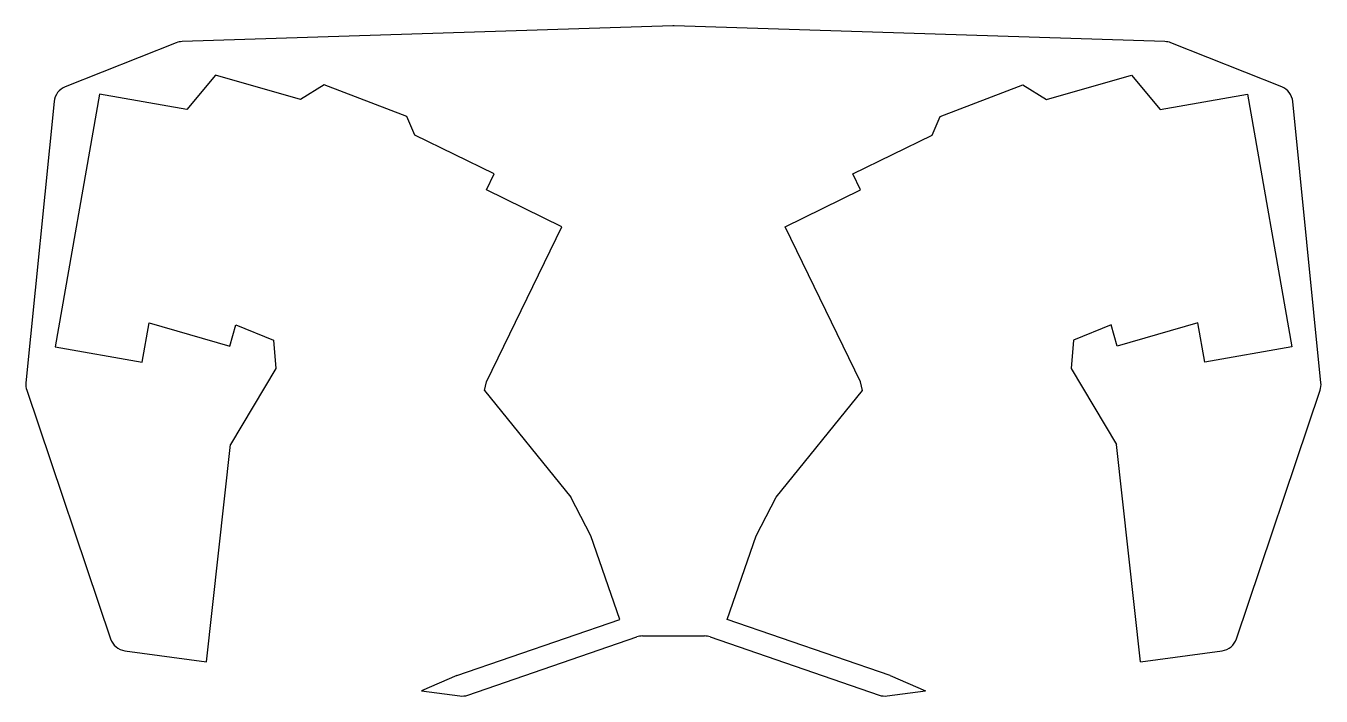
# Model space of a CAD drawing. Header units: millimetres. Extents: x 83 to 376, y -232 to -80.
import ezdxf

# ---------------------------------------------------------------- set-up
doc = ezdxf.new("R2010")
doc.units = ezdxf.units.MM

msp = doc.modelspace()

# ---------------------------------------------------------------- linework, layer by layer
for p, q in [((229.57, -80.39), (118.56, -83.92)), ((340.83, -83.92), (229.82, -80.39)), ((117.21, -84.2), (92.12, -94.15)), ((367.27, -94.15), (342.18, -84.2)), ((126.1, -91.5), (119.58, -99.27)), ((145.33, -97.02), (126.1, -91.5)), ((150.67, -93.67), (145.33, -97.02)), ((169.35, -100.84), (150.67, -93.67)), ((290.04, -100.84), (308.72, -93.67)), ((308.72, -93.67), (314.06, -97.02)), ((314.06, -97.02), (333.29, -91.5)), ((333.29, -91.5), (339.81, -99.27)), ((99.88, -95.8), (89.81, -152.92)), ((119.58, -99.27), (99.88, -95.8)), ((339.81, -99.27), (359.51, -95.8)), ((359.51, -95.8), (369.58, -152.92)), ((89.61, -97.47), (83.23, -161.04)), ((376.15, -161.04), (369.77, -97.47)), ((171.17, -105.09), (169.35, -100.84)), ((288.22, -105.09), (290.04, -100.84)), ((189.14, -113.85), (171.17, -105.09)), ((270.24, -113.85), (288.22, -105.09)), ((187.39, -117.45), (189.14, -113.85)), ((272, -117.45), (270.24, -113.85)), ((204.47, -125.78), (187.39, -117.45)), ((254.92, -125.78), (272, -117.45)), ((187.37, -160.83), (204.47, -125.78)), ((272.02, -160.83), (254.92, -125.78)), ((109.51, -156.39), (111.07, -147.53)), ((111.07, -147.53), (129.34, -152.77)), ((129.34, -152.77), (130.72, -147.96)), ((130.72, -147.96), (139.22, -151.41)), ((328.67, -147.96), (320.16, -151.41)), ((330.05, -152.77), (328.67, -147.96)), ((348.32, -147.53), (330.05, -152.77)), ((349.88, -156.39), (348.32, -147.53)), ((139.22, -151.41), (139.78, -157.83)), ((320.16, -151.41), (319.61, -157.83)), ((89.81, -152.92), (109.51, -156.39)), ((369.58, -152.92), (349.88, -156.39)), ((139.78, -157.83), (129.48, -174.98)), ((319.61, -157.83), (329.91, -174.98)), ((186.95, -162.82), (187.37, -160.83)), ((272.44, -162.82), (272.02, -160.83)), ((83.42, -162.72), (102.35, -218.93)), ((186.95, -162.82), (206.46, -186.92)), ((252.93, -186.92), (272.44, -162.82)), ((357.04, -218.93), (375.97, -162.72)), ((124.04, -224.1), (129.48, -174.98)), ((335.35, -224.1), (329.91, -174.98)), ((211.03, -195.61), (206.46, -186.92)), ((248.36, -195.61), (252.93, -186.92)), ((217.54, -214.53), (211.03, -195.61)), ((241.85, -214.53), (248.36, -195.61)), ((180.66, -227.22), (217.54, -214.53)), ((278.72, -227.22), (241.85, -214.53)), ((183.19, -231.64), (221.38, -218.49)), ((222.68, -218.28), (236.71, -218.28)), ((238.01, -218.49), (276.2, -231.64)), ((105.61, -221.61), (124.04, -224.1)), ((335.35, -224.1), (353.78, -221.61)), ((180.66, -227.22), (172.72, -230.66)), ((278.72, -227.22), (286.67, -230.66)), ((172.72, -230.66), (181.35, -231.82)), ((278.04, -231.82), (286.67, -230.66))]:
    msp.add_line(p, q)
for centre, start, end in [((229.69, -84.39), 88.1789, 91.8211), ((118.69, -87.92), 91.8211, 111.6355), ((340.7, -87.92), 68.3645, 88.1789), ((93.59, -97.87), 111.6355, 174.2688), ((365.79, -97.87), 5.7312, 68.3645), ((87.21, -161.44), 174.2688, 198.6087), ((372.17, -161.44), 341.3913, 5.7312), ((106.14, -217.65), 198.6087, 262.3221), ((222.68, -222.28), 90, 109), ((236.71, -222.28), 71, 90), ((353.25, -217.65), 277.6779, 341.3913), ((181.89, -227.86), 262.3221, 289), ((277.5, -227.86), 251, 277.6779)]:
    msp.add_arc(centre, 4, start, end)

doc.saveas('drawing.dxf')
